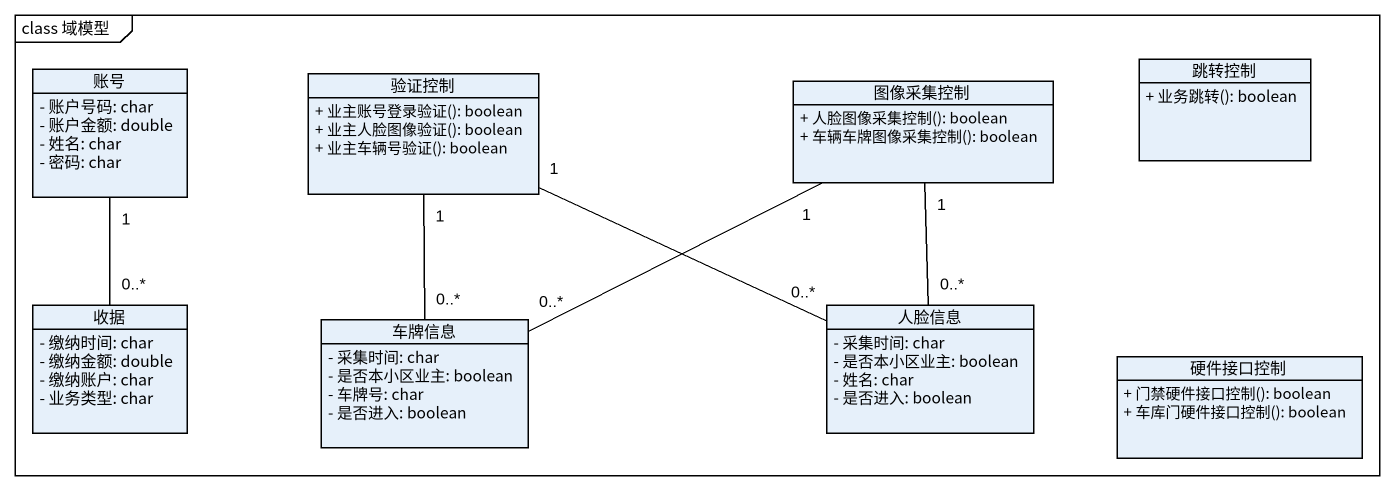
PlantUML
@startuml
mainframe class 域模型
hide circle
hide empty members
skinparam classAttributeIconSize 0
class 账号 {
  - 账户号码: char
  - 账户金额: double
  - 姓名: char
  - 密码: char
}
class 验证控制 {
  + 业主账号登录验证(): boolean
  + 业主人脸图像验证(): boolean
  + 业主车辆号验证(): boolean
}
class 图像采集控制 {
  + 人脸图像采集控制(): boolean
  + 车辆车牌图像采集控制(): boolean
}
class 跳转控制 {
  + 业务跳转(): boolean
}
class 收据 {
  - 缴纳时间: char
  - 缴纳金额: double
  - 缴纳账户: char
  - 业务类型: char
}
class 人脸信息 {
  - 采集时间: char
  - 是否本小区业主: boolean
  - 姓名: char
  - 是否进入: boolean
}
class 车牌信息 {
  - 采集时间: char
  - 是否本小区业主: boolean
  - 车牌号: char
  - 是否进入: boolean
}
class 硬件接口控制 {
  + 门禁硬件接口控制(): boolean
  + 车库门硬件接口控制(): boolean
}
账号 "1" -- "0..*" 收据
验证控制 "1" -right- "0..*" 人脸信息
验证控制 "1" -- "0..*" 车牌信息
图像采集控制 "1" -- "0..*" 人脸信息
图像采集控制 "1" -left- "0..*" 车牌信息
@enduml
